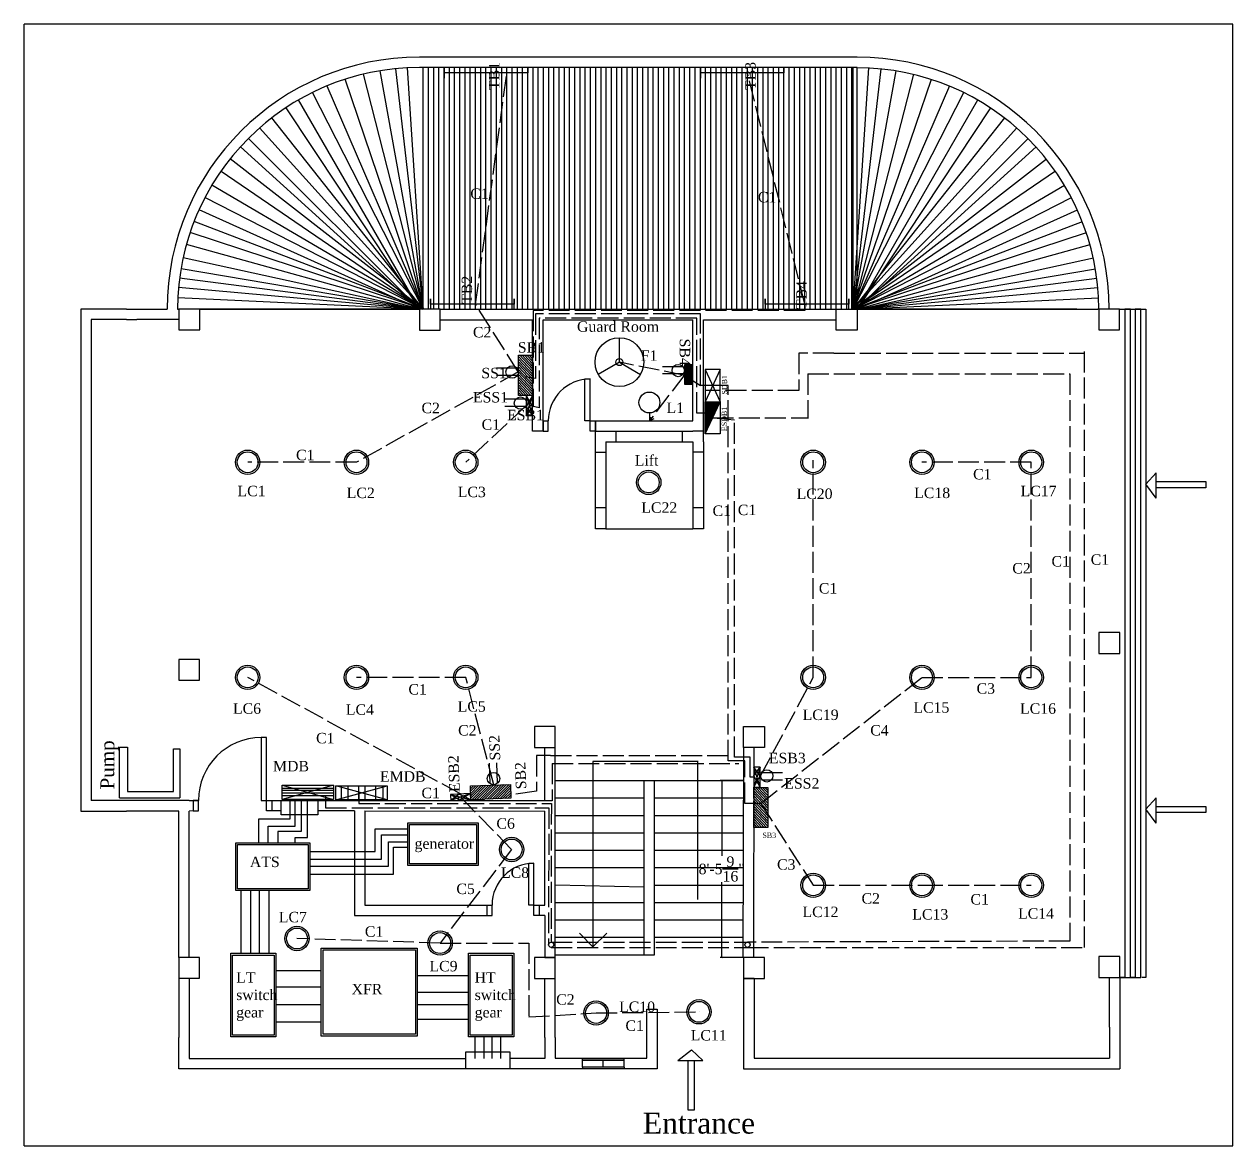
# Model space of a CAD drawing. Header units: inches. Extents: x -7121 to -1666, y 2270 to 5014.
# Drawn here: x -5497 to -4803, y 3280 to 3923 of the extents above; entities that cross this region are included whole.
import ezdxf

# ---------------------------------------------------------------- set-up
doc = ezdxf.new("R2010")
doc.units = ezdxf.units.IN
doc.header["$MEASUREMENT"] = 0
doc.linetypes.add('ACAD_ISO02W100', pattern=[15, 12, -3])
for name, color, linetype in [('3phaseline', 220, 'Continuous'), ('Boundary', 18, 'Continuous'), ('Dimension', 8, 'Continuous'), ('emergency_line', 10, 'ACAD_ISO02W100'), ('ESB', 25, 'Continuous'), ('ESDB', 45, 'Continuous'), ('Exhaust Fan and Socket', 212, 'Continuous'), ('Fans', 202, 'Continuous'), ('GF_DOOR', 20, 'Continuous'), ('GF_Text', 253, 'Continuous'), ('GF_WIND', 20, 'Continuous'), ('lift', 6, 'Continuous'), ('Lights', 212, 'Continuous'), ('MDB_EMDB', 200, 'Continuous'), ('Normal_line', 160, 'ACAD_ISO02W100'), ('PILLAR', 152, 'Continuous'), ('PUMP', 32, 'Continuous'), ('Ramp', 252, 'Continuous'), ('SB', 15, 'Continuous'), ('SDB', 35, 'Continuous'), ('substation', 186, 'Continuous'), ('text', 250, 'ACAD_ISO02W100')]:
    doc.layers.add(name, color=color, linetype=linetype)
doc.styles.get("Standard").update_dxf_attribs({"font": 'times.ttf', "height": 6})
doc.dimstyles.get("Standard").update_dxf_attribs({"dimscale": 5, "dimtxt": 0.18, "dimasz": 0.18, "dimexe": 0.18, "dimexo": 0.0625, "dimgap": 0.09, "dimtad": 0, "dimtih": 1, "dimtoh": 1, "dimdec": 4, "dimzin": 0, "dimdsep": 46, "dimlunit": 4, "dimtxsty": 'Standard', "dimblk": 'ARCHTICK', "dimcen": 0.09, "dimadec": 0, "dimazin": 0, "dimtfac": 1, "dimtdec": 4, "dimtofl": 0, "dimtmove": 0, "dimatfit": 3, "dimfxl": 1, "dimtolj": 1, "dimtzin": 0, "dimarcsym": 0})

# ---------------------------------------------------------------- blocks, each defined once
blk = doc.blocks.new('_ArchTick')
at = {"color": 0, "linetype": 'ByBlock', "const_width": 0.15}
blk.add_lwpolyline([(-0.5, -0.5), (0.5, 0.5)], dxfattribs=at)
blk = doc.blocks.new('*D246')
at = {"layer": 'Defpoints', "color": 0}
for p in [(-5084.25, 3489.19), (-5096.75, 3387.62), (-5084.25, 3387.62)]:
    blk.add_point(p, dxfattribs=at)
at = {"layer": 'Dimension', "color": 0, "lineweight": -2}
for p, q in [((-5084.56, 3489.19), (-5097.65, 3489.19)), ((-5096.75, 3489.19), (-5096.75, 3446.01)), ((-5096.75, 3387.62), (-5096.75, 3430.8)), ((-5084.56, 3387.62), (-5097.65, 3387.62))]:
    blk.add_line(p, q, dxfattribs=at)
at = {"layer": 'Dimension', "color": 0, "lineweight": -2, "xscale": 0.8999999999999999, "yscale": 0.8999999999999999, "zscale": 0.8999999999999999}
for p, rotation in [((-5096.75, 3489.19), 90), ((-5096.75, 3387.62), 270)]:
    blk.add_blockref('_ArchTick', p, dxfattribs=dict(at, rotation=rotation))
at = {"layer": 'Dimension', "color": 0, "insert": (-5096.75, 3438.41), "char_height": 6, "attachment_point": 5}
blk.add_mtext('\\A1;8\'-5{\\H1.000000x;\\S9/16;}"', dxfattribs=at)
blk = doc.blocks.new('Toilet_window')
at = {"layer": 'GF_WIND'}
for p, q in [((-2114.5, 2652), (-2114.5, 2676)), ((-2113.5, 2676), (-2114.5, 2676)), ((-2113.5, 2652), (-2113.5, 2676)), ((-2109.5, 2676), (-2113.5, 2676)), ((-2109.5, 2676), (-2109.5, 2652)), ((-2109.5, 2676), (-2108.5, 2676)), ((-2108.5, 2676), (-2108.5, 2652)), ((-2109.5, 2664), (-2113.5, 2664)), ((-2113.5, 2652), (-2114.5, 2652)), ((-2109.5, 2652), (-2113.5, 2652)), ((-2109.5, 2652), (-2108.5, 2652))]:
    blk.add_line(p, q, dxfattribs=at)
blk = doc.blocks.new('lift_50')
at = {"layer": 'lift'}
for p, q in [((-25, 50), (25, 50)), ((-25, 50), (-25, 0)), ((25, 50), (25, 0)), ((-25, 0), (25, 0))]:
    blk.add_line(p, q, dxfattribs=at)
blk = doc.blocks.new('door_kit_toi')
at = {"layer": 'GF_DOOR'}
for p, q in [((-1236, 2648.5), (-1236, 2672.5)), ((-1236, 2672.5), (-1233, 2672.5)), ((-1233, 2648.5), (-1233, 2672.5)), ((-1260, 2648.5), (-1260, 2642.5)), ((-1260, 2648.5), (-1257, 2648.5)), ((-1260, 2642.5), (-1257, 2642.5)), ((-1257, 2642.5), (-1257, 2648.5)), ((-1233, 2648.5), (-1236, 2648.5)), ((-1233, 2642.5), (-1233, 2648.5)), ((-1233, 2648.5), (-1230, 2648.5)), ((-1230, 2642.5), (-1233, 2642.5)), ((-1230, 2648.5), (-1230, 2642.5))]:
    blk.add_line(p, q, dxfattribs=at)
blk.add_arc((-1233, 2648.5), 24, 90, 180, dxfattribs=at)
blk = doc.blocks.new('light')
at = {"layer": 'Lights'}
blk.add_line((-1959.5, 2586.5), (-1959.5, 2582), dxfattribs=at)
blk.add_circle((-1959.5, 2592.5), 6, dxfattribs=at)
blk = doc.blocks.new('56fan')
at = {"layer": 'Fans'}
for q in [(-2242.5, 2694), (-2266.7, 2651.9), (-2218.3, 2651.9)]:
    blk.add_line((-2242.5, 2666), q, dxfattribs=at)
for radius in [28, 4]:
    blk.add_circle((-2242.5, 2666), radius, dxfattribs=at)
blk = doc.blocks.new('ceil light')
at = {"layer": 'Lights'}
for radius in [7, 6]:
    blk.add_circle((-1931, 2584), radius, dxfattribs=at)
blk = doc.blocks.new('tubelight')
at = {"layer": 'Lights'}
for p, q in [((-1976, 2566), (-1976, 2560)), ((-1976, 2560), (-1976, 2563)), ((-1976, 2563), (-1928, 2563)), ((-1928, 2560), (-1928, 2566)), ((-1928, 2563), (-1928, 2560))]:
    blk.add_line(p, q, dxfattribs=at)
blk = doc.blocks.new('SB')
at = {"layer": 'SB'}
for p, q in [((-1913.01, 2670), (-1915, 2668.15)), ((-1911.55, 2670), (-1915, 2666.78)), ((-1910.08, 2670), (-1915, 2665.41)), ((-1908.61, 2670), (-1915, 2664.05)), ((-1907.14, 2670), (-1915, 2662.68)), ((-1905.68, 2670), (-1914.26, 2662)), ((-1904.21, 2670), (-1912.8, 2662)), ((-1902.74, 2670), (-1911.33, 2662)), ((-1901.28, 2670), (-1909.86, 2662)), ((-1899.81, 2670), (-1908.4, 2662)), ((-1898.3, 2670), (-1906.89, 2662)), ((-1896.91, 2670), (-1905.5, 2662)), ((-1895.4, 2670), (-1903.99, 2662)), ((-1893.93, 2670), (-1902.52, 2662)), ((-1892.47, 2670), (-1901.05, 2662)), ((-1898.3, 2670), (-1899.81, 2670)), ((-1892, 2669.07), (-1899.59, 2662)), ((-1892, 2667.7), (-1898.12, 2662)), ((-1892, 2666.34), (-1896.65, 2662)), ((-1892, 2664.97), (-1895.19, 2662)), ((-1892, 2663.6), (-1893.72, 2662))]:
    blk.add_line(p, q, dxfattribs=at)
blk.add_lwpolyline([(-1898.3, 2670), (-1892, 2670), (-1892, 2662), (-1915, 2662), (-1915, 2670), (-1899.81, 2670)], dxfattribs=at)
blk = doc.blocks.new('SDB')
at = {"layer": 'SDB'}
for p, q in [((-1881.44, 2636.11), (-1872.94, 2617.61)), ((-1872.94, 2636.11), (-1881.44, 2617.61))]:
    blk.add_line(p, q, dxfattribs=at)
blk.add_lwpolyline([(-1872.94, 2636.11), (-1881.44, 2636.11), (-1881.44, 2617.61), (-1872.94, 2617.61)], close=True, dxfattribs=at)
blk = doc.blocks.new('ESDB')
at = {"layer": 'ESDB'}
for p, q in [((-1843.56, 2787.34), (-1825.1, 2778.84)), ((-1842.36, 2787.34), (-1825.06, 2779.37)), ((-1841.17, 2787.34), (-1825.06, 2779.92)), ((-1839.97, 2787.34), (-1825.06, 2780.47)), ((-1838.78, 2787.34), (-1825.06, 2781.02)), ((-1837.58, 2787.34), (-1825.06, 2781.58)), ((-1836.39, 2787.34), (-1825.06, 2782.13)), ((-1835.19, 2787.34), (-1825.06, 2782.68)), ((-1834, 2787.34), (-1825.06, 2783.23)), ((-1832.8, 2787.34), (-1825.06, 2783.78)), ((-1831.6, 2787.34), (-1825.06, 2784.33)), ((-1830.41, 2787.34), (-1825.06, 2784.88)), ((-1829.21, 2787.34), (-1825.06, 2785.43)), ((-1828.02, 2787.34), (-1825.06, 2785.98)), ((-1826.82, 2787.34), (-1825.06, 2786.53))]:
    blk.add_line(p, q, dxfattribs=at)
blk.add_lwpolyline([(-1843.56, 2787.34), (-1825.06, 2787.34), (-1825.06, 2778.84), (-1843.56, 2778.84)], close=True, dxfattribs=at)
blk = doc.blocks.new('ESB')
at = {"layer": 'ESB'}
for p, q in [((-1915.5, 2667.5), (-1927, 2667.5)), ((-1927, 2667.5), (-1927, 2664)), ((-1927, 2664), (-1920.5, 2667.5)), ((-1927, 2667.5), (-1920.5, 2664)), ((-1927, 2664), (-1915.5, 2667.5)), ((-1915.5, 2664), (-1927, 2667.5)), ((-1927, 2664), (-1915.5, 2664)), ((-1920.5, 2667.5), (-1915.5, 2664)), ((-1920.5, 2664), (-1915.5, 2667.5)), ((-1915.5, 2664.5), (-1915.5, 2667.5)), ((-1915.5, 2664), (-1915.5, 2664.5))]:
    blk.add_line(p, q, dxfattribs=at)
blk = doc.blocks.new('5A Socket')
at = {"layer": 'Exhaust Fan and Socket'}
for p, q in [((-1808.74, 2687.21), (-1820.5, 2687.21)), ((-1808.56, 2683.04), (-1820.5, 2683.04))]:
    blk.add_line(p, q, dxfattribs=at)
blk.add_circle((-1811.5, 2685), 3.54, dxfattribs=at)
blk = doc.blocks.new('DOOR_6')
at = {"layer": 'GF_WIND'}
for p, q in [((-2285.01, 2635.24), (-2288.01, 2635.24)), ((-2288.01, 2635.24), (-2288.01, 2599.24)), ((-2285.01, 2599.24), (-2285.01, 2635.24)), ((-2324.01, 2599.24), (-2327.01, 2599.24)), ((-2327.01, 2599.24), (-2327.01, 2593.24)), ((-2324.01, 2593.24), (-2324.01, 2599.24)), ((-2288.01, 2599.24), (-2285.01, 2599.24)), ((-2285.01, 2599.24), (-2282.01, 2599.24)), ((-2285.01, 2593.24), (-2285.01, 2599.24)), ((-2282.01, 2599.24), (-2282.01, 2593.24)), ((-2327.01, 2593.24), (-2324.01, 2593.24)), ((-2282.01, 2593.24), (-2285.01, 2593.24))]:
    blk.add_line(p, q, dxfattribs=at)
blk.add_arc((-2288.01, 2599.24), 36, 90, 180, dxfattribs=at)
blk = doc.blocks.new('EMDB')
at = {"layer": 'MDB_EMDB'}
for p, q in [((-2189.5, 2460.5), (-2130.5, 2476.5)), ((-2130.5, 2460.5), (-2189.5, 2476.5))]:
    blk.add_line(p, q, dxfattribs=at)
for points in [[(-2189.5, 2476.5), (-2130.5, 2476.5), (-2130.5, 2460.5), (-2189.5, 2460.5)], [(-2183, 2476.5), (-2175.5, 2476.5), (-2175.5, 2460.5), (-2183, 2460.5)], [(-2163, 2476.5), (-2156, 2476.5), (-2156, 2460.5), (-2163, 2460.5)], [(-2143.5, 2476.5), (-2135.5, 2476.5), (-2135.5, 2460.5), (-2143.5, 2460.5)]]:
    blk.add_lwpolyline(points, close=True, dxfattribs=at)
blk = doc.blocks.new('MDB')
at = {"layer": 'MDB_EMDB'}
for p, q in [((-2189.5, 2499), (-2130.5, 2482.5)), ((-2130.5, 2499), (-2189.5, 2482.5))]:
    blk.add_line(p, q, dxfattribs=at)
for points in [[(-2189.5, 2499), (-2130.5, 2499), (-2130.5, 2482.5), (-2189.5, 2482.5)], [(-2189.5, 2495.5), (-2130.5, 2495.5), (-2130.5, 2486.5), (-2189.5, 2486.5)], [(-2189.5, 2493), (-2130.5, 2493), (-2130.5, 2489.5), (-2189.5, 2489.5)]]:
    blk.add_lwpolyline(points, close=True, dxfattribs=at)

msp = doc.modelspace()

# ---------------------------------------------------------------- linework, layer by layer
at = {"color": 7}
for p, q in [((-5205.2329, 3695.624), (-5205.2329, 3753.624)), ((-5199.2329, 3695.624), (-5199.2329, 3753.624)), ((-5113.2511, 3695.624), (-5113.2511, 3753.624)), ((-5107.2511, 3689.624), (-5107.2511, 3753.624)), ((-5205.2329, 3689.624), (-5205.2329, 3695.624)), ((-5199.2329, 3689.624), (-5199.2329, 3695.624)), ((-5169.2511, 3695.624), (-5163.2511, 3695.624)), ((-5169.2329, 3689.624), (-5169.2329, 3695.624)), ((-5163.2511, 3695.624), (-5113.2511, 3695.624)), ((-5199.2329, 3689.624), (-5205.2329, 3689.624)), ((-5169.2511, 3683.624), (-5169.2511, 3689.624)), ((-5169.2511, 3689.624), (-5163.2511, 3689.624)), ((-5169.2511, 3633.624), (-5169.2511, 3683.624)), ((-5163.2511, 3689.624), (-5113.2511, 3689.624)), ((-5157.2511, 3683.624), (-5157.2511, 3689.624)), ((-5119.2511, 3683.624), (-5119.2511, 3689.624)), ((-5107.2511, 3689.624), (-5113.2511, 3689.624)), ((-5107.2511, 3683.624), (-5107.2511, 3689.624)), ((-5107.2511, 3683.624), (-5107.2511, 3633.624)), ((-5169.2511, 3677.624), (-5163.2511, 3677.624)), ((-5107.2511, 3677.624), (-5113.2511, 3677.624)), ((-5163.2511, 3645.624), (-5169.2511, 3645.624)), ((-5107.2511, 3645.624), (-5113.2511, 3645.624)), ((-5163.2511, 3633.624), (-5169.2511, 3633.624)), ((-5107.2511, 3633.624), (-5113.2511, 3633.624)), ((-5198.2511, 3508.12401), (-5192.2511, 3508.12401)), ((-5198.2511, 3477.67263), (-5198.2511, 3508.12401)), ((-5192.2511, 3387.62401), (-5192.2511, 3508.12401)), ((-5084.2511, 3508.12401), (-5084.5636, 3387.62401)), ((-5078.25112, 3508.10844), (-5084.2511, 3508.10844)), ((-5078.25112, 3508.10844), (-5078.56362, 3387.60844)), ((-5198.2511, 3417.67263), (-5198.2511, 3471.67263)), ((-5198.2511, 3341.67263), (-5198.2511, 3347.67263))]:
    msp.add_line(p, q, dxfattribs=at)
for p, q in [((-5192.2511, 3520.124), (-5198.2511, 3520.124)), ((-5192.2511, 3489.18637), (-5144.2511, 3489.18637)), ((-5144.2511, 3489.18637), (-5132.2511, 3489.18637)), ((-5141.2511, 3389.18637), (-5141.2511, 3489.18637)), ((-5135.2511, 3389.18637), (-5135.2511, 3489.18637)), ((-5132.2511, 3489.18637), (-5084.2511, 3489.18637)), ((-5402.31588, 3477.67263), (-5396.98031, 3477.67263)), ((-5357.98031, 3477.67263), (-5248, 3477.67263)), ((-5248, 3477.67263), (-5198.2511, 3477.67263)), ((-5192.2511, 3479.18637), (-5141.2511, 3479.18637)), ((-5135.2511, 3479.18637), (-5084.2511, 3479.18637)), ((-5408.31588, 3471.67263), (-5438.31588, 3471.67263)), ((-5408.31588, 3387.67263), (-5408.31588, 3471.67263)), ((-5399.98031, 3471.78508), (-5402.31588, 3471.67263)), ((-5402.31588, 3387.67263), (-5402.31588, 3471.67263)), ((-5349.5, 3471.74671), (-5354.98031, 3471.74671)), ((-5307.50054, 3471.74671), (-5328.5, 3471.74671)), ((-5307.50054, 3471.74671), (-5307.50054, 3417.67263)), ((-5301.50054, 3471.74671), (-5198.2511, 3471.67263)), ((-5301.50054, 3471.74671), (-5301.50054, 3417.67263)), ((-5192.2511, 3469.18637), (-5141.2511, 3469.18637)), ((-5135.2511, 3469.18637), (-5084.2511, 3469.18637)), ((-5192.2511, 3459.18637), (-5141.2511, 3459.18637)), ((-5135.2511, 3459.18637), (-5084.2511, 3459.18637)), ((-5192.2511, 3449.18637), (-5141.2511, 3449.18637)), ((-5135.2511, 3449.18637), (-5084.2511, 3449.18637)), ((-5192.2511, 3439.18637), (-5141.2511, 3439.18637)), ((-5135.2511, 3439.18637), (-5084.2511, 3439.18637)), ((-5141.2511, 3428), (-5192.25108, 3429.18636)), ((-5135.2511, 3429.18637), (-5084.2511, 3429.18637)), ((-5192.2511, 3419.18637), (-5141.2511, 3419.18637)), ((-5135.2511, 3419.18637), (-5084.2511, 3419.18637)), ((-5307.50054, 3417.67263), (-5307.50479, 3411.751)), ((-5301.50054, 3417.67263), (-5248, 3417.67263)), ((-5248, 3417.67263), (-5228.5, 3417.67263)), ((-5204.5, 3417.67263), (-5198.2511, 3417.67263)), ((-5307.50479, 3411.751), (-5228.5, 3411.69432)), ((-5198.29414, 3411.67265), (-5201.5, 3411.67265)), ((-5198.29414, 3411.67265), (-5198.29414, 3387.62401)), ((-5192.2511, 3409.18637), (-5141.2511, 3409.18637)), ((-5135.2511, 3409.18637), (-5084.2511, 3409.18637)), ((-5192.2511, 3399.18637), (-5141.2511, 3399.18637)), ((-5135.2511, 3399.18637), (-5084.2511, 3399.18637)), ((-5198.2511, 3387.62401), (-5192.2511, 3387.62401)), ((-5192.2511, 3389.18637), (-5144.2511, 3389.18637)), ((-5144.2511, 3389.18637), (-5135.2511, 3389.18637)), ((-5078.09204, 3387.62401), (-5084.2511, 3387.62401)), ((-5408.31588, 3375.67263), (-5408.31588, 3341.67263)), ((-5402.31588, 3375.67263), (-5402.31588, 3347.67263)), ((-5198.2511, 3347.67263), (-5198.2511, 3375.62401)), ((-5192.2511, 3347.624), (-5192.2511, 3375.62401)), ((-5084.2511, 3375.62401), (-5084.2511, 3341.67263)), ((-5078.09204, 3375.62401), (-5084.2511, 3375.62401)), ((-5078.09204, 3375.62401), (-5078.09204, 3347.67263)), ((-4874.2511, 3347.67263), (-4874.2511, 3376.124)), ((-4868.2511, 3376.124), (-4868.2511, 3341.67263)), ((-5139.7511, 3329.72754), (-5139.7511, 3357.88302)), ((-5139.7511, 3357.88302), (-5133.7511, 3357.88302)), ((-5133.7511, 3357.88302), (-5133.7511, 3323.72061)), ((-5192.2511, 3341.624), (-5192.2511, 3347.624)), ((-5078.09204, 3347.67263), (-5078.09204, 3329.72754)), ((-4874.2511, 3347.67263), (-4874.2511, 3329.72754)), ((-5198.2511, 3341.67263), (-5198.2511, 3329.67263)), ((-5192.2511, 3341.624), (-5192.2511, 3329.72061)), ((-5084.2511, 3341.67263), (-5084.2511, 3323.67263)), ((-4868.2511, 3341.67263), (-4868.2511, 3323.67263)), ((-5198.2511, 3329.67263), (-5218.2511, 3329.67263)), ((-5192.2511, 3329.72061), (-5156.2511, 3329.72061)), ((-5156.2511, 3329.72754), (-5139.7511, 3329.72754)), ((-5078.09204, 3329.72754), (-4874.2511, 3329.72754)), ((-5192.2511, 3323.624), (-5244.2511, 3323.624)), ((-5156.2511, 3323.72061), (-5192.2511, 3323.72061)), ((-5192.2511, 3323.72061), (-5192.2511, 3323.624)), ((-5133.7511, 3323.72061), (-5156.2511, 3323.72754)), ((-5084.2511, 3323.67263), (-4868.2511, 3323.67263))]:
    msp.add_line(p, q)
for points in [[(-5349.5, 3477.67263), (-5328.5, 3477.67263), (-5328.5, 3469.5), (-5349.5, 3469.5)], [(-5243.5, 3333.5), (-5218.2511, 3333.5), (-5218.2511, 3323.624), (-5243.5, 3323.624)]]:
    msp.add_lwpolyline(points, close=True)
for centre in [(-5194.5951, 3394.91248), (-5081.90709, 3394.91248)]:
    msp.add_circle(centre, 1.5)
at = {"layer": '3phaseline'}
for p, q in [((-5344.5, 3478.31687), (-5344.5, 3467)), ((-5341.5, 3463), (-5341.5, 3477.67263)), ((-5338, 3477.67263), (-5338, 3460)), ((-5334.5, 3456.5), (-5334.5, 3477.67263)), ((-5344.5, 3467), (-5362.5, 3467)), ((-5362.5, 3467), (-5362.5, 3453.5)), ((-5357, 3453.5), (-5357, 3463)), ((-5357, 3463), (-5341.5, 3463)), ((-5295.5, 3448.5), (-5295.5, 3461.5)), ((-5295.5, 3461.5), (-5277.31838, 3461.5)), ((-5338, 3460), (-5351.5, 3460)), ((-5351.5, 3460), (-5351.5, 3453.5)), ((-5341.5, 3453.5), (-5341.5, 3456.5)), ((-5341.5, 3456.5), (-5334.5, 3456.5)), ((-5292, 3444), (-5292, 3458)), ((-5292, 3458), (-5277.31838, 3458)), ((-5288, 3440), (-5288, 3454)), ((-5288, 3454), (-5277.31838, 3454)), ((-5333, 3448.5), (-5295.5, 3448.5)), ((-5285, 3435.5), (-5285, 3451)), ((-5285, 3451), (-5277.31838, 3451)), ((-5333, 3444), (-5292, 3444)), ((-5333, 3440), (-5288, 3440)), ((-5333, 3435.5), (-5285, 3435.5)), ((-5372.5, 3390), (-5372.5, 3426)), ((-5367, 3390), (-5367, 3426)), ((-5362, 3390), (-5362, 3426)), ((-5356.5, 3390), (-5356.5, 3426)), ((-5326.5, 3380), (-5352.5, 3380)), ((-5242, 3377), (-5271.5, 3377)), ((-5326.5, 3370.5), (-5352.5, 3370.5)), ((-5242, 3367.5), (-5271.5, 3367.5)), ((-5326.5, 3360.5), (-5352.5, 3360.5)), ((-5242, 3360.5), (-5271.5, 3360.5)), ((-5326.5, 3350.5), (-5352.5, 3350.5)), ((-5242, 3352), (-5271.5, 3352)), ((-5238.2511, 3329.67263), (-5238.2511, 3342)), ((-5233, 3329.67263), (-5233, 3342)), ((-5228.5, 3329.67263), (-5228.5, 3342)), ((-5223.5, 3329.67263), (-5223.5, 3342))]:
    msp.add_line(p, q, dxfattribs=at)
at = {"layer": 'Boundary'}
for p, q in [((-4803.45953, 3923.27568), (-5496.99997, 3923.27568)), ((-5496.99997, 3279.50001), (-5496.99997, 3923.27568)), ((-4803.45953, 3328.38129), (-4803.45953, 3923.27568)), ((-4803.45953, 3279.50001), (-4803.45953, 3328.38129)), ((-5496.99997, 3279.50001), (-4803.45953, 3279.50001))]:
    msp.add_line(p, q, dxfattribs=at)
at = {"layer": 'Dimension', "color": 7}
for p, q in [((-5268.00421, 3759.624), (-5277.01785, 3898.16686)), ((-5019.00421, 3904.33202), (-5270.2511, 3904.33202)), ((-5019.00421, 3898.33202), (-5270.2511, 3898.33202)), ((-5268.00421, 3759.624), (-5268.00421, 3898.33202)), ((-5265.00421, 3759.624), (-5265.00421, 3898.33202)), ((-5262.00421, 3759.624), (-5262.00421, 3898.33202)), ((-5259.00421, 3759.624), (-5259.00421, 3898.33202)), ((-5256.00421, 3759.624), (-5256.00421, 3898.33202)), ((-5253.00421, 3759.624), (-5253.00421, 3898.33202)), ((-5250.00421, 3759.624), (-5250.00421, 3898.33202)), ((-5247.00421, 3759.624), (-5247.00421, 3898.33202)), ((-5244.00421, 3759.624), (-5244.00421, 3898.33202)), ((-5241.00421, 3759.624), (-5241.00421, 3898.33202)), ((-5238.00421, 3759.624), (-5238.00421, 3898.33202)), ((-5235.00421, 3759.624), (-5235.00421, 3898.33202)), ((-5232.00421, 3759.624), (-5232.00421, 3898.33202)), ((-5229.00421, 3759.624), (-5229.00421, 3898.33202)), ((-5226.00421, 3759.624), (-5226.00421, 3898.33202)), ((-5223.00421, 3759.624), (-5223.00421, 3898.33202)), ((-5220.00421, 3759.624), (-5220.00421, 3898.33202)), ((-5217.00421, 3759.624), (-5217.00421, 3898.33202)), ((-5214.00421, 3759.624), (-5214.00421, 3898.33202)), ((-5211.00421, 3759.624), (-5211.00421, 3898.33202)), ((-5208.00421, 3759.624), (-5208.00421, 3898.33202)), ((-5205.00421, 3759.624), (-5205.00421, 3898.33202)), ((-5202.00421, 3759.624), (-5202.00421, 3898.33202)), ((-5199.00421, 3759.624), (-5199.00421, 3898.33202)), ((-5196.00421, 3759.624), (-5196.00421, 3898.33202)), ((-5193.00421, 3759.624), (-5193.00421, 3898.33202)), ((-5190.00421, 3759.624), (-5190.00421, 3898.33202)), ((-5187.00421, 3759.624), (-5187.00421, 3898.33202)), ((-5184.00421, 3759.624), (-5184.00421, 3898.33202)), ((-5181.00421, 3759.624), (-5181.00421, 3898.33202)), ((-5178.00421, 3759.624), (-5178.00421, 3898.33202)), ((-5175.00421, 3759.624), (-5175.00421, 3898.33202)), ((-5172.00421, 3759.624), (-5172.00421, 3898.33202)), ((-5169.00421, 3759.624), (-5169.00421, 3898.33202)), ((-5166.00421, 3759.624), (-5166.00421, 3898.33202)), ((-5163.00421, 3759.624), (-5163.00421, 3898.33202)), ((-5160.00421, 3759.624), (-5160.00421, 3898.33202)), ((-5157.00421, 3759.624), (-5157.00421, 3898.33202)), ((-5154.00421, 3759.624), (-5154.00421, 3898.33202)), ((-5151.00421, 3759.624), (-5151.00421, 3898.33202)), ((-5148.00421, 3759.624), (-5148.00421, 3898.33202)), ((-5145.00421, 3759.624), (-5145.00421, 3898.33202)), ((-5142.00421, 3759.624), (-5142.00421, 3898.33202)), ((-5139.00421, 3759.624), (-5139.00421, 3898.33202)), ((-5136.00421, 3759.624), (-5136.00421, 3898.33202)), ((-5133.00421, 3759.624), (-5133.00421, 3898.33202)), ((-5130.00421, 3759.624), (-5130.00421, 3898.33202)), ((-5127.00421, 3759.624), (-5127.00421, 3898.33202)), ((-5124.00421, 3759.624), (-5124.00421, 3898.33202)), ((-5121.00421, 3759.624), (-5121.00421, 3898.33202)), ((-5118.00421, 3759.624), (-5118.00421, 3898.33202)), ((-5115.00421, 3759.624), (-5115.00421, 3898.33202)), ((-5112.00421, 3759.624), (-5112.00421, 3898.33202)), ((-5109.00421, 3759.624), (-5109.00421, 3898.33202)), ((-5106.00421, 3759.624), (-5106.00421, 3898.33202)), ((-5103.00421, 3759.624), (-5103.00421, 3898.33202)), ((-5100.00421, 3759.624), (-5100.00421, 3898.33202)), ((-5097.00421, 3759.624), (-5097.00421, 3898.33202)), ((-5094.00421, 3759.624), (-5094.00421, 3898.33202)), ((-5091.00421, 3759.624), (-5091.00421, 3898.33202)), ((-5088.00421, 3759.624), (-5088.00421, 3898.33202)), ((-5085.00421, 3759.624), (-5085.00421, 3898.33202)), ((-5082.00421, 3759.624), (-5082.00421, 3898.33202)), ((-5079.00421, 3759.624), (-5079.00421, 3898.33202)), ((-5076.00421, 3759.624), (-5076.00421, 3898.33202)), ((-5073.00421, 3759.624), (-5073.00421, 3898.33202)), ((-5070.00421, 3759.624), (-5070.00421, 3898.33202)), ((-5067.00421, 3759.624), (-5067.00421, 3898.33202)), ((-5064.00421, 3759.624), (-5064.00421, 3898.33202)), ((-5061.00421, 3759.624), (-5061.00421, 3898.33202)), ((-5058.00421, 3759.624), (-5058.00421, 3898.33202)), ((-5055.00421, 3759.624), (-5055.00421, 3898.33202)), ((-5052.00421, 3759.624), (-5052.00421, 3898.33202)), ((-5049.00421, 3759.624), (-5049.00421, 3898.33202)), ((-5046.00421, 3759.624), (-5046.00421, 3898.33202)), ((-5043.00421, 3759.624), (-5043.00421, 3898.33202)), ((-5040.00421, 3759.624), (-5040.00421, 3898.33202)), ((-5037.00421, 3759.624), (-5037.00421, 3898.33202)), ((-5034.00421, 3759.624), (-5034.00421, 3898.33202)), ((-5031.00421, 3759.624), (-5031.00421, 3898.33202)), ((-5028.00421, 3759.624), (-5028.00421, 3898.33202)), ((-5025.00421, 3759.624), (-5025.00421, 3898.33202)), ((-5022.00421, 3759.624), (-5022.00421, 3898.33202)), ((-5021.2511, 3759.624), (-5021.2511, 3898.33202)), ((-5021.2511, 3759.624), (-5012.23746, 3898.16686)), ((-5019.00421, 3759.624), (-5019.00421, 3898.33202)), ((-5268.00421, 3759.624), (-5312.83, 3891.63517)), ((-5302.54696, 3894.51985), (-5268.00421, 3759.624)), ((-5268.00421, 3759.624), (-5292.64952, 3896.51163)), ((-5283.88914, 3897.65993), (-5268.00421, 3759.624)), ((-5005.36616, 3897.65993), (-5021.2511, 3759.624)), ((-5021.2511, 3759.624), (-4996.60579, 3896.51163)), ((-4986.70835, 3894.51985), (-5021.2511, 3759.624)), ((-5021.2511, 3759.624), (-4976.42531, 3891.63517)), ((-5268.00421, 3759.624), (-5331.50144, 3884.07603)), ((-5323.28969, 3887.79116), (-5268.00421, 3759.624)), ((-4965.96562, 3887.79116), (-5021.2511, 3759.624)), ((-5021.2511, 3759.624), (-4957.75387, 3884.07603)), ((-5270.2511, 3759.624), (-5339.50648, 3879.80555)), ((-5019.00421, 3759.624), (-4949.74882, 3879.80555)), ((-5346.81155, 3875.28908), (-5270.2511, 3759.624)), ((-4942.44375, 3875.28908), (-5019.00421, 3759.624)), ((-5361.90923, 3863.73308), (-5268.00421, 3759.624)), ((-5268.00421, 3759.624), (-5354.93305, 3869.48245)), ((-5021.2511, 3759.624), (-4934.32226, 3869.48245)), ((-4927.34608, 3863.73308), (-5021.2511, 3759.624)), ((-5270.2511, 3759.76165), (-5368.33247, 3857.70538)), ((-5019.00421, 3759.76165), (-4920.92284, 3857.70538)), ((-5372.95944, 3852.84905), (-5270.2511, 3759.76165)), ((-4916.29587, 3852.84905), (-5019.00421, 3759.76165)), ((-5268.00421, 3759.624), (-5378.79835, 3845.98028)), ((-5021.2511, 3759.624), (-4910.45696, 3845.98028)), ((-5384.00667, 3838.99392), (-5268.00421, 3759.624)), ((-4905.24864, 3838.99392), (-5021.2511, 3759.624)), ((-5268.00421, 3759.624), (-5389.2428, 3830.90435)), ((-5021.2511, 3759.624), (-4900.01251, 3830.90435)), ((-5268.00421, 3759.624), (-5393.24164, 3823.75854)), ((-5021.2511, 3759.624), (-4896.01367, 3823.75854)), ((-5270.2511, 3759.76165), (-5396.65108, 3816.7463)), ((-5019.00421, 3759.76165), (-4892.60423, 3816.7463)), ((-5268.00421, 3759.624), (-5399.50321, 3809.9609)), ((-5021.2511, 3759.624), (-4889.7521, 3809.9609)), ((-5268.00421, 3759.624), (-5401.7877, 3803.64711)), ((-5021.2511, 3759.624), (-4887.46761, 3803.64711)), ((-5270.2511, 3759.624), (-5403.89679, 3796.75541)), ((-5019.00421, 3759.624), (-4885.35852, 3796.75541)), ((-5271.30857, 3759.76165), (-5405.78651, 3789.12085)), ((-5017.94674, 3759.76165), (-4883.4688, 3789.12085)), ((-5270.2511, 3759.76165), (-5406.99051, 3782.91016)), ((-5019.00421, 3759.76165), (-4882.2648, 3782.91016)), ((-5270.2511, 3759.624), (-5407.79883, 3777.52745)), ((-5019.00421, 3759.624), (-4881.45648, 3777.52745)), ((-5270.2511, 3759.76165), (-5408.8035, 3766.19236)), ((-5270.2511, 3759.76165), (-5408.38594, 3772.22076)), ((-5019.00421, 3759.76165), (-4880.86937, 3772.22076)), ((-5019.00421, 3759.76165), (-4880.45181, 3766.19236)), ((-5438.31588, 3759.76165), (-5464.48354, 3759.76165)), ((-5464.48354, 3759.76165), (-5464.48354, 3471.67263)), ((-5438.31588, 3759.76165), (-5414.95904, 3759.76165)), ((-5408.95904, 3759.76165), (-5408.29518, 3759.76165)), ((-5270.2511, 3759.624), (-5396.29518, 3759.76165)), ((-5396.29518, 3759.76165), (-5270.2511, 3759.76165)), ((-5258.2511, 3759.624), (-5031.00421, 3759.624)), ((-5019.00421, 3759.624), (-4892.96013, 3759.76165)), ((-4892.96013, 3759.76165), (-5019.00421, 3759.76165)), ((-4892.96013, 3759.76165), (-4880.96013, 3759.76165)), ((-4880.29627, 3759.76165), (-4880.96013, 3759.76165)), ((-5438.31588, 3753.76165), (-5458.48354, 3753.76165)), ((-5458.48354, 3753.76165), (-5458.48354, 3477.67263)), ((-5438.31588, 3753.76165), (-5432.31588, 3753.76165)), ((-5408.29518, 3753.76165), (-5432.31588, 3753.76165)), ((-5258.2511, 3753.624), (-5205.2329, 3753.624)), ((-5199.2329, 3753.624), (-5113.2511, 3753.624)), ((-5107.2511, 3753.624), (-5031.00421, 3753.624)), ((-5402.31588, 3477.67263), (-5458.48354, 3477.67263)), ((-5464.48354, 3471.67263), (-5438.31588, 3471.67263)), ((-5402.31588, 3347.67263), (-5402.31588, 3329.67263)), ((-5408.31588, 3323.624), (-5408.31588, 3341.67263)), ((-5402.31588, 3329.67263), (-5243.5, 3329.67263)), ((-5244.2511, 3323.624), (-5408.31588, 3323.624))]:
    msp.add_line(p, q, dxfattribs=at)
for centre, radius, start, end in [((-5270.2511, 3759.624), 144.70801, 90, 179.94550193), ((-5270.2511, 3759.624), 138.70801, 90, 180), ((-5019.00421, 3759.76073), 144.57129, 0, 90), ((-5019.00421, 3759.624), 138.57136, 0.05653077, 90)]:
    msp.add_arc(centre, radius, start, end, dxfattribs=at)
at = {"layer": 'emergency_line'}
for p, q in [((-5049.00421, 3762.62401), (-5082.00421, 3895.33202)), ((-5049.00421, 3759), (-5205, 3759)), ((-5205, 3759), (-5205, 3704)), ((-5111, 3754.5), (-5201.5, 3754.5)), ((-5201.5, 3754.5), (-5201.5, 3703)), ((-5111, 3700.01069), (-5111, 3754.5)), ((-5047.31668, 3722.54898), (-4897, 3722.54898)), ((-5047.31668, 3722.54898), (-5047.31668, 3697.28617)), ((-4897, 3722.54898), (-4897, 3397)), ((-5208.89936, 3704.41702), (-5243.63025, 3671.83237)), ((-5201.5, 3703), (-5207.14936, 3704.41702)), ((-5106.21411, 3700.01069), (-5111, 3700.01069)), ((-5089.5, 3696), (-5101.96411, 3697.28617)), ((-5101.96411, 3697.28617), (-5047, 3697.28617)), ((-5089.5, 3502.5), (-5089.5, 3696)), ((-5044.25705, 3548.38874), (-5044.31925, 3672.94236)), ((-5246.59342, 3481.44581), (-5368.74294, 3548.38874)), ((-5074.43469, 3491.81914), (-5044.25705, 3548.38874)), ((-5080.5, 3502.5), (-5089.5, 3502.5)), ((-5080.5, 3491.06471), (-5080.5, 3502.5)), ((-5194, 3499), (-5087, 3499)), ((-5194, 3499), (-5194, 3477.5)), ((-5078.23915, 3491.06471), (-5080.5, 3491.06471)), ((-5304.9734, 3482.14263), (-5304.9734, 3476)), ((-5304.9734, 3476), (-5194.5, 3476)), ((-5247.5, 3477.5), (-5247.5, 3479.5)), ((-5194, 3477.5), (-5247.5, 3477.5)), ((-5217.28904, 3449.56791), (-5246.52608, 3479.69711)), ((-5194.5, 3476), (-5194.5951, 3396.41248)), ((-5217.28904, 3449.56791), (-5258.33993, 3395.8868)), ((-5258.33993, 3395.8868), (-5340.45284, 3398.51043)), ((-5258.33993, 3395.8868), (-5207.5, 3395.8868)), ((-5207.5, 3395.8868), (-5207.5, 3353.5)), ((-5194.5951, 3396.41248), (-5081.90709, 3396.41248)), ((-4897, 3397), (-5081.90709, 3396.41248)), ((-5207.5, 3353.5), (-5168.8137, 3355.76164)), ((-5168.8137, 3355.76164), (-5109.76213, 3356.43184))]:
    msp.add_line(p, q, dxfattribs=at)
at = {"layer": 'emergency_line', "linetype": 'Continuous'}
for p, q in [((-5049.00421, 3762.62401), (-5049.00421, 3759)), ((-5205, 3704), (-5207.14936, 3704.41702)), ((-5109.76213, 3356.43184), (-5109.76213, 3356.43184))]:
    msp.add_line(p, q, dxfattribs=at)
at = {"layer": 'GF_Text'}
for p, q in [((-4853.43292, 3659.23081), (-4847.43292, 3665.73081)), ((-4847.43292, 3651.23081), (-4847.43292, 3665.73081)), ((-4847.43292, 3651.23081), (-4853.43292, 3659.23081)), ((-5110.28719, 3500.02547), (-5170.7511, 3500.02547)), ((-5170.7511, 3500.02547), (-5170.7511, 3393.624)), ((-5110.36005, 3420.97344), (-5110.36005, 3499.97344)), ((-4853.43292, 3472.73081), (-4847.43292, 3479.23081)), ((-4847.43292, 3464.73081), (-4847.43292, 3479.23081)), ((-4847.43292, 3464.73081), (-4853.43292, 3472.73081)), ((-5170.7511, 3393.624), (-5178.2511, 3401.624)), ((-5170.7511, 3393.624), (-5162.7511, 3401.624)), ((-5121.98709, 3328.51792), (-5113.98709, 3334.51792)), ((-5113.98709, 3334.51792), (-5107.48709, 3328.51792)), ((-5121.98709, 3328.51792), (-5107.48709, 3328.51792))]:
    msp.add_line(p, q, dxfattribs=at)
for points in [[(-4847.43292, 3657.23081), (-4847.43292, 3660.73081), (-4818.93292, 3660.73081), (-4818.93292, 3657.23081)], [(-4847.43292, 3470.73081), (-4847.43292, 3474.23081), (-4818.93292, 3474.23081), (-4818.93292, 3470.73081)], [(-5115.98709, 3328.51792), (-5112.48709, 3328.51792), (-5112.48709, 3300.01792), (-5115.98709, 3300.01792)]]:
    msp.add_lwpolyline(points, close=True, dxfattribs=at)
at = {"layer": 'Normal_line'}
for p, q in [((-5238.00421, 3762.62401), (-5220.00421, 3895.33202)), ((-5213.44714, 3723.6403), (-5238.00421, 3762.62401)), ((-5109, 3757), (-5203.5, 3757)), ((-5203.5, 3757), (-5203.5, 3720)), ((-5109, 3715.83043), (-5109, 3757)), ((-5032.40308, 3734.42231), (-5052.5, 3734.42231)), ((-5052.5, 3734.42231), (-5052.5, 3713)), ((-5032.40308, 3734.42231), (-4888.5, 3734.42231)), ((-4888.5, 3393.41248), (-4888.5, 3735.5)), ((-5117.92066, 3721.66546), (-5155.44955, 3729.30472)), ((-5213.44714, 3723.6403), (-5306.32595, 3671.83237)), ((-5203.5, 3720), (-5209.31925, 3720.83372)), ((-5117.92066, 3722.15532), (-5138.2511, 3695.624)), ((-5101.96516, 3715.83043), (-5109, 3715.83043)), ((-5052.5, 3713), (-5106.21516, 3713)), ((-5093, 3715.83043), (-5101.96516, 3715.83043)), ((-5093, 3500.5), (-5093, 3715.83043)), ((-5306.32595, 3671.83237), (-5368.74294, 3671.83237)), ((-4919.14437, 3671.83237), (-4981.84006, 3671.83237)), ((-4919.14437, 3548.38874), (-4919.14437, 3671.83237)), ((-5243.63025, 3548.38874), (-5306.32595, 3548.38874)), ((-5227.55938, 3486.72997), (-5243.63025, 3548.38874)), ((-5074.31925, 3476.03718), (-4981.84006, 3548.38874)), ((-4981.84006, 3548.38874), (-4919.14437, 3548.38874)), ((-5195, 3503.5), (-5203, 3503.5)), ((-5203, 3503.5), (-5203, 3483)), ((-5195, 3503.5), (-5093, 3503.5)), ((-5083.5, 3500.5), (-5093, 3500.5)), ((-5083.5, 3476.03718), (-5083.5, 3500.5)), ((-5203, 3483), (-5217.72627, 3480.82839)), ((-5324, 3480.31687), (-5324, 3473.5)), ((-5074.31925, 3476.03718), (-5083.5, 3476.03718)), ((-5074.31925, 3476.03718), (-5044.25705, 3429.01266)), ((-5324, 3473.5), (-5196, 3473.5)), ((-5196, 3473.5), (-5196.0951, 3394.9143)), ((-5044.25705, 3429.01266), (-4981.84006, 3429.01266)), ((-4981.84006, 3429.01266), (-4919.14437, 3429.01266)), ((-5194.5951, 3393.41248), (-5081.90709, 3393.41248)), ((-5081.90709, 3393.41248), (-4888.5, 3393.41248))]:
    msp.add_line(p, q, dxfattribs=at)
at = {"layer": 'Normal_line', "linetype": 'Continuous'}
for p, q in [((-5117.92066, 3721.66546), (-5109, 3715.83043)), ((-5138.2511, 3695.624), (-5137.5, 3698)), ((-5138.2511, 3695.624), (-5135.5, 3697))]:
    msp.add_line(p, q, dxfattribs=at)
at = {"layer": 'PILLAR'}
for points in [[(-5408.29518, 3747.76165), (-5396.29518, 3747.76165), (-5396.29518, 3759.76165), (-5408.29518, 3759.76165)], [(-5270.2511, 3747.624), (-5258.2511, 3747.624), (-5258.2511, 3759.624), (-5270.2511, 3759.624)], [(-5019.00421, 3747.624), (-5031.00421, 3747.624), (-5031.00421, 3759.624), (-5019.00421, 3759.624)], [(-4880.43292, 3747.76073), (-4868.43292, 3747.76073), (-4868.43292, 3759.76073), (-4880.43292, 3759.76073)], [(-4880.2511, 3562.124), (-4868.2511, 3562.124), (-4868.2511, 3574.124), (-4880.2511, 3574.124)], [(-5408.31588, 3546.67263), (-5396.31588, 3546.67263), (-5396.31588, 3558.67263), (-5408.31588, 3558.67263)], [(-5192.2511, 3520.12401), (-5204.2511, 3520.12401), (-5204.2511, 3508.12401), (-5192.2511, 3508.12401)], [(-5084.2511, 3520.12401), (-5072.2511, 3520.12401), (-5072.2511, 3508.12401), (-5084.2511, 3508.12401)], [(-5408.31588, 3375.67263), (-5396.31588, 3375.67263), (-5396.31588, 3387.67263), (-5408.31588, 3387.67263)], [(-5204.2511, 3375.62401), (-5192.2511, 3375.62401), (-5192.2511, 3387.62401), (-5204.2511, 3387.62401)], [(-5084.2511, 3375.62401), (-5072.2511, 3375.62401), (-5072.2511, 3387.62401), (-5084.2511, 3387.62401)], [(-4880.2511, 3376.124), (-4868.2511, 3376.124), (-4868.2511, 3388.124), (-4880.2511, 3388.124)]]:
    msp.add_lwpolyline(points, close=True, dxfattribs=at)
at = {"layer": 'PUMP'}
for p, q in [((-5442.36988, 3479.2799), (-5442.36988, 3508.22646)), ((-5442.36988, 3508.22646), (-5437.68224, 3508.22646)), ((-5437.68224, 3508.22646), (-5437.68224, 3482.78108)), ((-5411.23563, 3482.78108), (-5411.23563, 3507.37546)), ((-5411.23563, 3507.37546), (-5407.68225, 3507.37546)), ((-5407.68224, 3507.37546), (-5407.68224, 3479.2799)), ((-5437.68224, 3482.78108), (-5411.23563, 3482.78108)), ((-5442.36988, 3479.2799), (-5407.68225, 3479.27988)), ((-5192.25108, 3429.18636), (-5192.25108, 3463.874))]:
    msp.add_line(p, q, dxfattribs=at)
at = {"layer": 'Ramp'}
for p, q in [((-4868.43292, 3759.76073), (-4865.43292, 3759.76073)), ((-4865.43292, 3759.76073), (-4865.43292, 3376.124)), ((-4862.2511, 3759.76073), (-4865.43292, 3759.76073)), ((-4865.43292, 3759.76073), (-4859.43292, 3759.76073)), ((-4862.2511, 3376.124), (-4862.2511, 3759.76073)), ((-4859.43292, 3759.76073), (-4859.43292, 3376.124)), ((-4856.2511, 3759.76073), (-4859.43292, 3759.76073)), ((-4859.43292, 3759.76073), (-4853.43292, 3759.76073)), ((-4856.2511, 3376.124), (-4856.2511, 3759.76073)), ((-4853.43292, 3759.76073), (-4853.43292, 3376.624)), ((-4865.43292, 3376.124), (-4868.2511, 3376.124)), ((-4868.2511, 3376.124), (-4862.2511, 3376.124)), ((-4859.43292, 3376.124), (-4862.2511, 3376.124)), ((-4862.2511, 3376.124), (-4856.2511, 3376.124)), ((-4853.43292, 3376.124), (-4855.7511, 3376.124)), ((-4853.43292, 3376.624), (-4853.43292, 3376.124))]:
    msp.add_line(p, q, dxfattribs=at)
at = {"layer": 'substation'}
for points in [[(-5276.91055, 3464.90407), (-5236.41055, 3464.90407), (-5236.41055, 3440.40407), (-5276.91055, 3440.40407)], [(-5275.91055, 3463.90407), (-5237.41055, 3463.90407), (-5237.41055, 3441.40407), (-5275.91055, 3441.40407)], [(-5375.5, 3453.5), (-5333, 3453.5), (-5333, 3426), (-5375.5, 3426)], [(-5374.5, 3452.5), (-5334, 3452.5), (-5334, 3427), (-5374.5, 3427)], [(-5326.5, 3393), (-5271.5, 3393), (-5271.5, 3342.5), (-5326.5, 3342.5)], [(-5325.5, 3392), (-5272.5, 3392), (-5272.5, 3343.5), (-5325.5, 3343.5)], [(-5378.5, 3390), (-5352.5, 3390), (-5352.5, 3342), (-5378.5, 3342)], [(-5377.5, 3389), (-5353.5, 3389), (-5353.5, 3343), (-5377.5, 3343)], [(-5242, 3390), (-5216, 3390), (-5216, 3342), (-5242, 3342)], [(-5241, 3389), (-5217, 3389), (-5217, 3343), (-5241, 3343)]]:
    msp.add_lwpolyline(points, close=True, dxfattribs=at)

# ---------------------------------------------------------------- block references
at = {"color": 7}
for name, p in [('door_kit_toi', (-3939.2329, 1047.124)), ('lift_50', (-5138.2511, 3633.624)), ('door_kit_toi', (-3971.5, 769.18824))]:
    msp.add_blockref(name, p, dxfattribs=at)
at = {"layer": 'ESB'}
for p, rotation in [((-7872.89936, 1783.16702), 270), ((-2410.73915, 5412.31471), 90), ((-7268.93662, 6069.53884), 182.2054059400052)]:
    msp.add_blockref('ESB', p, dxfattribs=dict(at, rotation=rotation))
at = {"layer": 'ESDB', "rotation": 90}
msp.add_blockref('ESDB', (-2318.87099, 5531.61524), dxfattribs=at)
at = {"layer": 'Exhaust Fan and Socket'}
for p in [(-3405.48267, 1038.6403), (-3310.22742, 1039.47813), (-3400.73921, 1020.79137)]:
    msp.add_blockref('5A Socket', p, dxfattribs=at)
for p, rotation in [((-7840.99632, 1576.78027), 272.2054059400069), ((-6882.39915, 6176.81914), 180)]:
    msp.add_blockref('5A Socket', p, dxfattribs=dict(at, rotation=rotation))
at = {"layer": 'Fans', "xscale": 0.5, "yscale": 0.5, "zscale": 0.5}
msp.add_blockref('56fan', (-4034.19955, 2396.30472), dxfattribs=at)
at = {"layer": 'GF_WIND', "rotation": 270}
msp.add_blockref('Toilet_window', (-7828.71958, 1215.17587), dxfattribs=at)
at = {"layer": 'Lights', "rotation": 180}
for p in [(-7184.00421, 6458.33202), (-7037.00421, 6458.33202), (-7191.81925, 6325.62401), (-6999.81925, 6325.62401)]:
    msp.add_blockref('tubelight', p, dxfattribs=at)
at = {"layer": 'Lights'}
for name, p in [('light', (-3178.7511, 1113.624)), ('ceil light', (-3437.74292, 1087.83237)), ('ceil light', (-3375.32593, 1087.83237)), ('ceil light', (-3312.63024, 1087.83237)), ('ceil light', (-3113.25704, 1087.83237)), ('ceil light', (-3050.84005, 1087.83237)), ('ceil light', (-2988.14436, 1087.83237)), ('ceil light', (-3207.6202, 1076.27154)), ('ceil light', (-3437.74292, 964.38874)), ('ceil light', (-3375.32593, 964.38874)), ('ceil light', (-3312.63024, 964.38874)), ('ceil light', (-3113.25704, 964.38874)), ('ceil light', (-3050.84005, 964.38874)), ('ceil light', (-2988.14436, 964.38874)), ('ceil light', (-3286.28902, 865.56791)), ('ceil light', (-3113.25704, 845.01265)), ('ceil light', (-3050.84005, 845.01265)), ('ceil light', (-2988.14436, 845.01265)), ('ceil light', (-3409.45283, 814.51042)), ('ceil light', (-3327.33991, 811.88679)), ('ceil light', (-3237.81368, 771.76164)), ('ceil light', (-3178.76211, 772.43183))]:
    msp.add_blockref(name, p, dxfattribs=at)
at = {"layer": 'Normal_line'}
msp.add_blockref('DOOR_6', (-3072.97502, 878.54882), dxfattribs=at)
at = {"layer": 'Normal_line', "xscale": 0.5, "yscale": 0.5, "zscale": 0.5}
for name, p in [('MDB', (-4254.24998, 2237.06687)), ('EMDB', (-4223.4734, 2247.89263))]:
    msp.add_blockref(name, p, dxfattribs=at)
at = {"layer": 'SB'}
for p, rotation in [((-7875.31925, 1818.23902), 270), ((-7233.98372, 6073.30659), 182.2054059400052), ((-2408.31925, 5377.24271), 90)]:
    msp.add_blockref('SB', p, dxfattribs=dict(at, rotation=rotation))
at = {"layer": 'SB', "xscale": 0.5, "yscale": 0.5, "zscale": 0.5, "rotation": 270}
msp.add_blockref('SB', (-6448.92066, 2770.40532), dxfattribs=at)
at = {"layer": 'SDB'}
msp.add_blockref('SDB', (-3224.77076, 1088.97058), dxfattribs=at)

# ---------------------------------------------------------------- texts
at = {"color": 7, "insert": (-5179.77388, 3752.73072), "char_height": 6, "width": 49.5217886, "attachment_point": 1}
msp.add_mtext('Guard Room', dxfattribs=at)
at = {"insert": (-5272.98915, 3455.99661), "char_height": 6, "width": 24, "attachment_point": 1}
msp.add_mtext('generator', dxfattribs=at)
at = {"layer": 'GF_Text', "insert": (-5141.98709, 3298.51792), "char_height": 12, "width": 86, "attachment_point": 1}
msp.add_mtext('Entrance', dxfattribs=at)
at = {"layer": 'text'}
for s, insert, char_height, width, attachment_point, rotation in [('TB1', (-5230.26977, 3885.49059), 6, 20.5, 1, 90), ('TB3', (-5083.26977, 3885.49059), 6, 20.5, 1, 90), ('TB2', (-5245.95581, 3762.79472), 6, 20.5, 1, 90), ('TB4', (-5053.95584, 3759.79472), 6, 20.5, 1, 90), ('SB4', (-5114.84387, 3742.81184), 6, 20.5, 1, 270), ('SDB1', (-5096.61784, 3710.69871), 3, 13, 1, 90), ('ESDB1', (-5096.77153, 3689.68779), 3, 16, 1, 90), ('Pump', (-5453.29872, 3498.13775), 8, 57.3491345, 2, 90), ('SS2', (-5229.76923, 3500.55022), 6, 19.6731, 1, 92.20540594), ('ESB2', (-5252.98382, 3482.40216), 6, 20.5, 1, 92.20540594), ('SB2', (-5214.83458, 3484.01235), 6, 20.5, 1, 92.20540594)]:
    msp.add_mtext(s, dxfattribs=dict(at, insert=insert, char_height=char_height, width=width, attachment_point=attachment_point, rotation=rotation))
at = {"layer": 'text', "linetype": 'Continuous', "char_height": 6, "width": 19.1180232, "attachment_point": 1}
for s, insert in [('C1', (-5241.00421, 3828.97801)), ('C1', (-5076.00421, 3827)), ('C2', (-5239.5, 3749.5)), ('C2', (-5269, 3706)), ('C1', (-5234.5, 3696.5)), ('C1', (-5341, 3679)), ('C1', (-4952.5, 3668)), ('C1', (-5102, 3647)), ('C1', (-5087.5, 3647.5)), ('C2', (-4930, 3614)), ('C1', (-4907.5, 3618)), ('C1', (-4885, 3619)), ('C1', (-5041, 3602.5)), ('C1', (-5276.5, 3544.5)), ('C3', (-4950.5, 3545)), ('C1', (-5329.5, 3516.5)), ('C2', (-5248, 3521)), ('C4', (-5011.5, 3521)), ('C1', (-5269, 3485)), ('C6', (-5226, 3467.5)), ('C3', (-5065, 3444)), ('C5', (-5249, 3430)), ('C2', (-5016.5, 3424.5)), ('C1', (-4954, 3424)), ('C1', (-5301.5, 3405.5)), ('C2', (-5191.7242, 3366.50304)), ('C1', (-5151.97311, 3351.50304))]:
    msp.add_mtext(s, dxfattribs=dict(at, insert=insert))
at = {"layer": 'text', "attachment_point": 1}
for s, insert, char_height, width in [('SB1', (-5213.75815, 3740.7489), 6, 20.5), ('F1', (-5143.18578, 3736.0575), 6, 12.9596472), ('SS1', (-5234.65781, 3726.03608), 6, 19.6731), ('ESS1', (-5239.47146, 3712.13618), 6, 19.6731), ('L1', (-5128.41203, 3706.098), 6, 4.7166719), ('ESB1', (-5219.89908, 3701.93185), 6, 20.5), ('Lift', (-5146.6319, 3675.90823), 6, 20.1704703), ('LC1', (-5374.59125, 3658.33882), 6, 7.4980376), ('LC3', (-5248.19555, 3657.80375), 6, 11.2470735), ('LC20', (-5053.78182, 3656.73362), 6, 14.9961094), ('LC18', (-4986.29936, 3657.26868), 6, 10.1759302), ('LC17', (-4925.24381, 3658.33882), 6, 13.3893773), ('LC22', (-5142.88601, 3648.83208), 6, 19.5821278), ('LC6', (-5377.18986, 3533.48839), 6, 19.1930563), ('LC4', (-5312.41331, 3532.88918), 6, 14.9945709), ('LC5', (-5248.23656, 3534.68682), 6, 14.3947922), ('LC15', (-4986.73125, 3534.0876), 6, 18.5932775), ('LC16', (-4925.5534, 3533.48839), 6, 18.5932604), ('LC19', (-5050.30823, 3529.89311), 6, 14.9945709), ('ESB3', (-5069.69813, 3505.08215), 6, 20.5), ('MDB', (-5354.21209, 3500.41653), 6, 18.2606521), ('EMDB', (-5292.85847, 3494.5194), 6, 18.6903232), ('ESS2', (-5060.8441, 3490.52662), 6, 19.6731), ('SB3', (-5073.39665, 3459.23063), 3, 20.5), ('ATS', (-5367.5, 3445.5), 6, 25), ('LC8', (-5223.3764, 3439.31561), 6, 14.9945709), ('LC7', (-5350.86937, 3413.78186), 6, 19.1930563), ('LC12', (-5050.39191, 3416.80211), 6, 16.9335011), ('LC13', (-4987.36165, 3415.39232), 6, 15.0520086), ('LC14', (-4926.68326, 3415.86226), 6, 18.3446205), ('LC9', (-5264.4273, 3385.6345), 6, 14.9945709), ('LT\\Pswitch\\Pgear', (-5375.34422, 3379.16914), 6, 15), ('HT\\Pswitch\\Pgear', (-5238.5, 3379.16914), 6, 15), ('XFR', (-5309.13714, 3372.47403), 6, 30), ('LC10', (-5155.61225, 3362.32835), 6, 31.5211637), ('LC11', (-5114.51594, 3345.95723), 6, 31.5211637)]:
    msp.add_mtext(s, dxfattribs=dict(at, insert=insert, char_height=char_height, width=width))
at = {"layer": 'text', "insert": (-5311.92897, 3657.26868), "char_height": 6, "attachment_point": 1}
msp.add_mtext('LC2', dxfattribs=at)

# ---------------------------------------------------------------- dimensions: what is measured, and where the dimension line sits
at = {"layer": 'Dimension'}
dim = msp.add_linear_dim(base=(-5096.7511, 3387.62401), p1=(-5084.2511, 3489.18637), p2=(-5084.2511, 3387.62401), angle=90, dimstyle='Standard', dxfattribs=at)
dim.commit()
dim.dimension.update_dxf_attribs({"geometry": '*D246', "text_midpoint": (-5096.7511, 3438.40519)})

doc.saveas('drawing.dxf')
